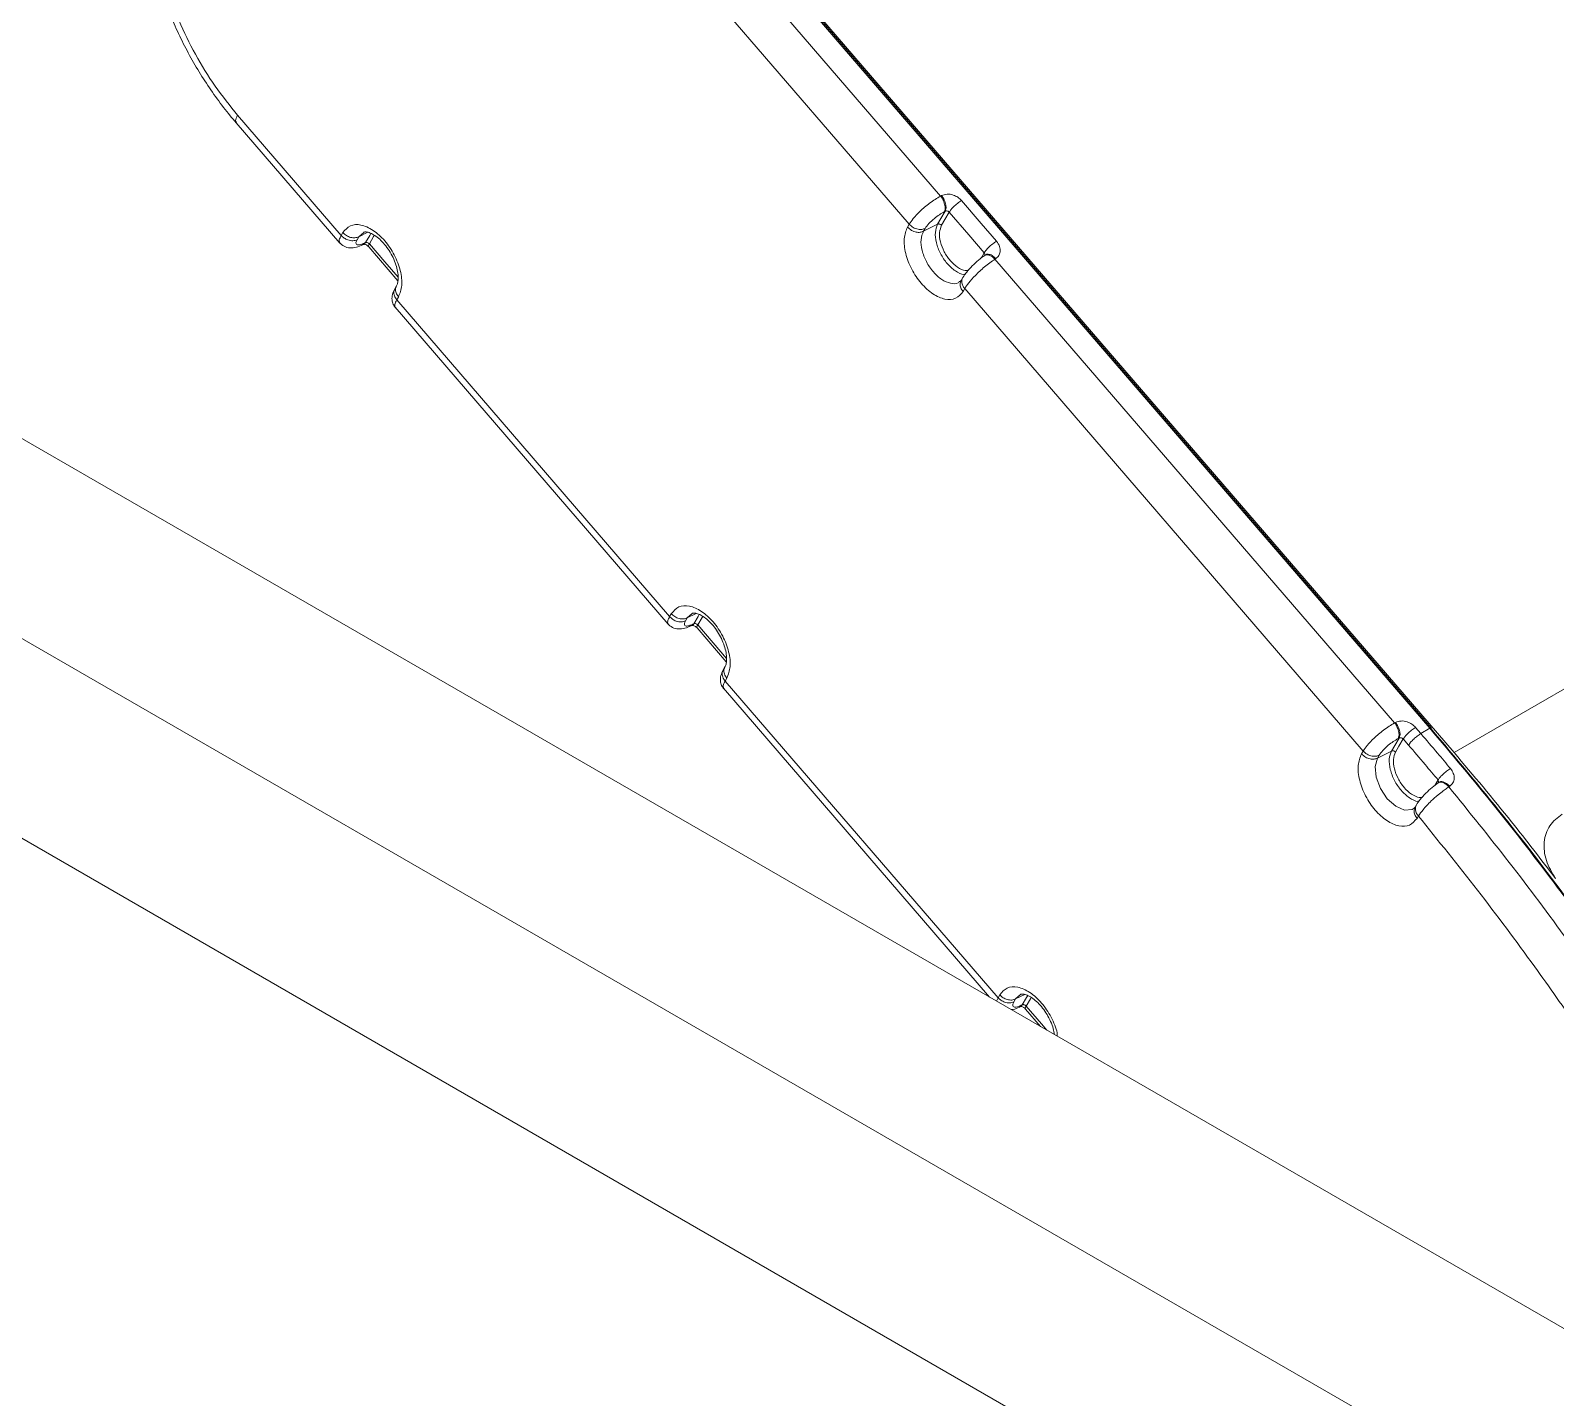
# Model space of a CAD drawing. Header units: millimetres. Extents: x 169 to 14583, y -399 to 10804.
# Drawn here: x 2466.2 to 2715.3, y 8039.8 to 8263.2 of the extents above; entities that cross this region are included whole.
import ezdxf

# ---------------------------------------------------------------- set-up
doc = ezdxf.new("R2010")
doc.units = ezdxf.units.MM
doc.header["$LTSCALE"] = 35

msp = doc.modelspace()

# ---------------------------------------------------------------- linework, layer by layer
at = {"color": 7, "linetype": 'Continuous', "lineweight": 18}
for p, q in [((2742.62, 8036.071), (1343.57, 8843.726)), ((2742.62, 8003.415), (1318.451, 8825.57)), ((2714.336, 7987.081), (2070.162, 8358.955)), ((2552.871, 8313.859), (2694.767, 8149.134)), ((2694.989, 8149.199), (2553.093, 8313.925)), ((2553.238, 8314.076), (2698.729, 8145.177)), ((2552.743, 8308.221), (2614.864, 8236.106)), ((2547.803, 8303.399), (2609.73, 8231.508)), ((2499.777, 8248.091), (2516.722, 8228.42)), ((2516.952, 8229.668), (2500.03, 8249.313)), ((2614.864, 8236.106), (2615.021, 8236.186)), ((2609.453, 8231.036), (2609.73, 8231.508)), ((2612.054, 8230.346), (2614.371, 8231.504)), ((2612.331, 8230.818), (2612.054, 8230.346)), ((2516.952, 8229.668), (2517.229, 8230.141)), ((2519.829, 8229.451), (2519.553, 8228.979)), ((2521.305, 8230.188), (2519.829, 8229.451)), ((2519.829, 8229.451), (2520.637, 8230.176)), ((2520.759, 8228.426), (2520.425, 8228.152)), ((2520.434, 8228.127), (2520.587, 8228.201)), ((2521.441, 8227.805), (2526.213, 8222.266)), ((2621.988, 8226.843), (2621.476, 8225.969)), ((2622.208, 8226.514), (2622.066, 8226.418)), ((2623.884, 8225.897), (2623.741, 8225.8)), ((2623.741, 8225.8), (2689.017, 8150.022)), ((2525.983, 8221.431), (2525.706, 8220.958)), ((2617.969, 8222.174), (2617.873, 8222.087)), ((2618.484, 8222.798), (2618.208, 8222.326)), ((2618.8, 8220.978), (2618.524, 8220.506)), ((2618.8, 8220.978), (2683.883, 8145.424)), ((2526.299, 8219.611), (2526.022, 8219.139)), ((2570.595, 8167.395), (2526.022, 8219.139)), ((2525.747, 8217.943), (2570.364, 8166.147)), ((2570.595, 8167.395), (2570.871, 8167.867)), ((2573.472, 8167.178), (2573.195, 8166.705)), ((2574.948, 8167.915), (2573.472, 8167.178)), ((2573.472, 8167.178), (2574.28, 8167.903)), ((2574.401, 8166.152), (2574.068, 8165.879)), ((2574.076, 8165.854), (2574.23, 8165.928)), ((2575.084, 8165.532), (2579.855, 8159.992)), ((2698.729, 8145.177), (2730.23, 8163.362)), ((2579.626, 8159.158), (2579.349, 8158.685)), ((2579.942, 8157.338), (2579.665, 8156.865)), ((2624.237, 8105.122), (2579.665, 8156.865)), ((2579.389, 8155.67), (2622.856, 8105.209)), ((2689.017, 8150.022), (2689.174, 8150.103)), ((2692.444, 8149.274), (2693.308, 8148.272)), ((2694.767, 8149.134), (2693.308, 8148.272)), ((2690.429, 8147.39), (2691.293, 8146.388)), ((2683.606, 8144.952), (2683.883, 8145.424)), ((2686.207, 8144.263), (2688.525, 8145.42)), ((2686.484, 8144.735), (2686.207, 8144.263)), ((2696.11, 8140.705), (2695.573, 8139.789)), ((2696.3, 8140.333), (2696.157, 8140.236)), ((2692.122, 8136.09), (2692.026, 8136.003)), ((2692.58, 8136.616), (2692.361, 8136.242)), ((2692.895, 8134.796), (2692.677, 8134.423)), ((2623.997, 8104.551), (2624.237, 8105.122)), ((2624.237, 8105.122), (2624.514, 8105.594)), ((2627.115, 8104.905), (2626.838, 8104.432)), ((2628.59, 8105.642), (2627.115, 8104.905)), ((2627.115, 8104.905), (2627.923, 8105.63)), ((2628.044, 8103.879), (2627.71, 8103.606)), ((2627.719, 8103.58), (2627.872, 8103.655)), ((2628.726, 8103.259), (2631.191, 8100.398))]:
    msp.add_line(p, q, dxfattribs=at)
at = {"color": 7, "linetype": 'Continuous', "lineweight": 18, "flags": 128}
for points in [[(2615.606, 8233.613), (2614.915, 8232.432), (2614.371, 8231.504)], [(2616.276, 8233.474), (2615.574, 8232.274), (2615.022, 8231.331)], [(2615.45, 8233.532), (2615.537, 8233.577), (2615.606, 8233.613)], [(2616.276, 8233.474), (2619.475, 8229.761), (2621.988, 8226.843)], [(2618.291, 8235.358), (2621.49, 8231.645), (2624.003, 8228.727)], [(2520.912, 8228.5), (2520.826, 8228.458), (2520.759, 8228.426)], [(2520.912, 8228.5), (2521.603, 8229.681), (2521.799, 8230.015)], [(2521.542, 8228.294), (2522.245, 8229.494), (2522.363, 8229.695)], [(2526.242, 8222.838), (2524.056, 8225.376), (2521.542, 8228.294)], [(2574.555, 8166.227), (2574.469, 8166.185), (2574.401, 8166.152)], [(2574.555, 8166.227), (2575.246, 8167.408), (2575.442, 8167.742)], [(2575.185, 8166.021), (2575.887, 8167.221), (2576.005, 8167.422)], [(2579.885, 8160.565), (2577.698, 8163.103), (2575.185, 8166.021)], [(2689.759, 8147.529), (2689.068, 8146.348), (2688.525, 8145.42)], [(2690.429, 8147.39), (2689.727, 8146.191), (2689.175, 8145.248)], [(2689.603, 8147.449), (2689.69, 8147.494), (2689.759, 8147.529)], [(2692.026, 8136.003), (2691.874, 8135.867), (2690.627, 8135.775), (2689.206, 8136.395), (2687.827, 8137.635), (2686.7, 8139.305), (2685.996, 8141.151), (2685.823, 8142.892), (2686.207, 8144.263), (2686.207, 8144.263)], [(2698.024, 8139.668), (2697.944, 8139.614), (2697.881, 8139.571)], [(2628.197, 8103.954), (2628.111, 8103.912), (2628.044, 8103.879)], [(2628.197, 8103.954), (2628.889, 8105.135), (2629.084, 8105.469)], [(2628.828, 8103.748), (2629.53, 8104.947), (2629.648, 8105.149)], [(2632.229, 8099.798), (2631.341, 8100.83), (2628.828, 8103.748)]]:
    msp.add_lwpolyline(points, dxfattribs=at)
at = {"color": 7, "linetype": 'Continuous', "lineweight": 18}
for points, knots in [([(2488.367, 8298.415), (2488.13, 8297.988), (2487.486, 8296.833), (2486.632, 8294.79), (2485.864, 8292.248), (2485.335, 8289.523), (2485.047, 8286.636), (2485.003, 8283.613), (2485.203, 8280.485), (2485.642, 8277.282), (2486.312, 8274.031), (2487.205, 8270.758), (2488.311, 8267.487), (2489.62, 8264.242), (2491.121, 8261.046), (2492.801, 8257.923), (2494.649, 8254.894), (2496.651, 8251.986), (2498.384, 8249.733), (2499.453, 8248.472), (2499.777, 8248.09)], [0, 0, 0, 0, 0.0330863, 0.0895526, 0.1467748, 0.2049891, 0.2639293, 0.3233044, 0.3828661, 0.4424075, 0.5018472, 0.5611573, 0.6203407, 0.6794177, 0.7384178, 0.7973757, 0.8563283, 0.9153084, 0.9743477, 1, 1, 1, 1]), ([(2500.03, 8249.313), (2498.773, 8250.868), (2496.26, 8253.978), (2493.038, 8259.24), (2490.355, 8264.742), (2488.317, 8270.364), (2486.992, 8275.886), (2486.404, 8281.148), (2486.566, 8285.984), (2487.417, 8290.343), (2488.57, 8292.679), (2489.146, 8293.847)], [0, 0, 0, 0, 0.1119974, 0.2239963, 0.3359922, 0.4479925, 0.5599873, 0.6699927, 0.7799935, 0.8899976, 1, 1, 1, 1]), ([(2499.842, 8248.144), (2499.766, 8248.223), (2499.576, 8248.422), (2499.859, 8248.978), (2500.03, 8249.313)], [0, 0, 0, 0, 0.3968484, 1, 1, 1, 1]), ([(2609.73, 8231.508), (2609.929, 8231.807), (2610.36, 8232.453), (2611.307, 8233.442), (2612.252, 8234.291), (2613.083, 8234.956), (2613.983, 8235.597), (2614.565, 8235.933), (2614.864, 8236.106)], [0, 0, 0, 0, 0.2006301, 0.4336991, 0.5629972, 0.7004831, 0.8461522, 1, 1, 1, 1]), ([(2614.864, 8236.106), (2615.026, 8235.865), (2615.351, 8235.382), (2615.58, 8234.602), (2615.615, 8233.954), (2615.505, 8233.673), (2615.45, 8233.532)], [0, 0, 0, 0, 0.2796194, 0.559239, 0.7796198, 1, 1, 1, 1]), ([(2615.021, 8236.186), (2615.312, 8236.289), (2615.894, 8236.494), (2616.869, 8236.331), (2617.705, 8235.936), (2618.096, 8235.551), (2618.291, 8235.358)], [0, 0, 0, 0, 0.2795266, 0.55982908, 0.77943378, 1, 1, 1, 1]), ([(2615.021, 8236.186), (2615.178, 8235.954), (2615.505, 8235.471), (2615.74, 8234.677), (2615.77, 8234.024), (2615.66, 8233.746), (2615.606, 8233.613)], [0, 0, 0, 0, 0.2702785, 0.5624247, 0.789719, 1, 1, 1, 1]), ([(2612.331, 8230.818), (2612.509, 8231.075), (2612.867, 8231.587), (2613.755, 8232.407), (2614.656, 8233.086), (2615.185, 8233.384), (2615.45, 8233.532)], [0, 0, 0, 0, 0.2795609, 0.5591668, 0.7795606, 1, 1, 1, 1]), ([(2615.606, 8233.613), (2615.667, 8233.637), (2615.788, 8233.686), (2615.988, 8233.662), (2616.158, 8233.589), (2616.237, 8233.512), (2616.276, 8233.474)], [0, 0, 0, 0, 0.2806426, 0.5605323, 0.7804392, 1, 1, 1, 1]), ([(2618.291, 8235.358), (2618.074, 8235.217), (2617.639, 8234.934), (2617.017, 8234.382), (2616.541, 8233.872), (2616.365, 8233.607), (2616.276, 8233.474)], [0, 0, 0, 0, 0.2796315, 0.559263, 0.7796316, 1, 1, 1, 1]), ([(2517.229, 8230.141), (2517.597, 8230.573), (2518.334, 8231.439), (2520.145, 8231.526), (2522.154, 8230.655), (2524.116, 8228.892), (2525.719, 8226.516), (2526.709, 8223.906), (2526.994, 8221.386), (2526.531, 8220.203), (2526.299, 8219.611)], [0, 0, 0, 0, 0.1250073, 0.2499983, 0.3749941, 0.4999965, 0.6249979, 0.7499938, 0.8749442, 1, 1, 1, 1]), ([(2618.524, 8220.506), (2618.155, 8220.073), (2617.419, 8219.207), (2615.608, 8219.121), (2613.599, 8219.992), (2611.637, 8221.755), (2610.034, 8224.131), (2609.044, 8226.741), (2608.758, 8229.261), (2609.222, 8230.444), (2609.453, 8231.036)], [0, 0, 0, 0, 0.1250073, 0.2499983, 0.3749941, 0.4999965, 0.6249979, 0.7499938, 0.8749442, 1, 1, 1, 1]), ([(2609.453, 8231.036), (2609.657, 8230.842), (2610.065, 8230.455), (2610.828, 8230.187), (2611.521, 8230.148), (2611.876, 8230.28), (2612.054, 8230.346)], [0, 0, 0, 0, 0.2796438, 0.5592878, 0.7796441, 1, 1, 1, 1]), ([(2609.73, 8231.508), (2609.928, 8231.319), (2610.339, 8230.928), (2611.115, 8230.655), (2611.813, 8230.623), (2612.163, 8230.755), (2612.331, 8230.818)], [0, 0, 0, 0, 0.2729855, 0.5648585, 0.7908094, 1, 1, 1, 1]), ([(2618.943, 8223.306), (2618.848, 8223.294), (2618.356, 8223.232), (2617.256, 8223.819), (2615.902, 8225.005), (2614.776, 8226.678), (2614.085, 8228.5), (2613.885, 8230.263), (2614.209, 8231.09), (2614.371, 8231.504)], [0, 0, 0, 0, 0.03872159, 0.19893471, 0.35914771, 0.5193607, 0.67957382, 0.83978696, 1, 1, 1, 1]), ([(2614.371, 8231.504), (2614.429, 8231.523), (2614.544, 8231.563), (2614.738, 8231.528), (2614.905, 8231.447), (2614.983, 8231.37), (2615.022, 8231.331)], [0, 0, 0, 0, 0.2796418, 0.5592872, 0.7796436, 1, 1, 1, 1]), ([(2615.022, 8231.331), (2614.876, 8230.959), (2614.584, 8230.214), (2614.764, 8228.627), (2615.387, 8226.985), (2616.399, 8225.481), (2617.623, 8224.399), (2618.718, 8223.853), (2619.251, 8223.94), (2619.431, 8223.97)], [0, 0, 0, 0, 0.1536228, 0.3072085, 0.4608091, 0.614415, 0.7680157, 0.9216215, 1, 1, 1, 1]), ([(2516.742, 8228.436), (2516.671, 8228.575), (2516.533, 8228.844), (2516.815, 8229.399), (2516.952, 8229.668)], [0, 0, 0, 0, 0.5147343, 1, 1, 1, 1]), ([(2516.646, 8228.512), (2516.883, 8228.28), (2517.365, 8227.808), (2518.375, 8227.59), (2519.422, 8227.697), (2520.104, 8227.987), (2520.439, 8228.129)], [0, 0, 0, 0, 0.2481592, 0.5046297, 0.7567286, 1, 1, 1, 1]), ([(2519.553, 8228.979), (2519.332, 8228.903), (2518.872, 8228.744), (2518.088, 8228.88), (2517.413, 8229.21), (2517.102, 8229.519), (2516.952, 8229.668)], [0, 0, 0, 0, 0.2688542, 0.5596592, 0.7873468, 1, 1, 1, 1]), ([(2520.759, 8228.426), (2520.461, 8228.302), (2519.865, 8228.055), (2519.413, 8228.139), (2519.302, 8228.46), (2519.469, 8228.806), (2519.553, 8228.979)], [0, 0, 0, 0, 0.2796963, 0.5593379, 0.7796715, 1, 1, 1, 1]), ([(2520.572, 8228.206), (2520.586, 8228.209), (2520.736, 8228.232), (2520.828, 8228.373), (2520.912, 8228.5)], [0, 0, 0, 0, 0.0921943, 1, 1, 1, 1]), ([(2520.592, 8228.204), (2520.633, 8228.215), (2520.716, 8228.239), (2520.931, 8228.189), (2521.193, 8228.055), (2521.356, 8227.891), (2521.44, 8227.806)], [0, 0, 0, 0, 0.2248265, 0.4652169, 0.7229944, 1, 1, 1, 1]), ([(2520.614, 8230.196), (2520.668, 8230.219), (2520.771, 8230.262), (2521.2, 8230.246), (2521.84, 8230.035), (2522.623, 8229.573), (2523.446, 8228.881), (2524.25, 8227.984), (2524.977, 8226.926), (2525.574, 8225.773), (2526.001, 8224.603), (2526.236, 8223.5), (2526.283, 8222.556), (2526.172, 8221.816), (2526.049, 8221.565), (2525.987, 8221.438)], [0, 0, 0, 0, 0.0823624, 0.1548467, 0.2322622, 0.3074057, 0.383184, 0.4604463, 0.5388929, 0.6178813, 0.6966153, 0.7742526, 0.8502381, 0.9245365, 1, 1, 1, 1]), ([(2521.542, 8228.294), (2521.492, 8228.343), (2521.39, 8228.441), (2521.205, 8228.517), (2521.038, 8228.538), (2520.954, 8228.513), (2520.912, 8228.5)], [0, 0, 0, 0, 0.2786609, 0.5580187, 0.7788012, 1, 1, 1, 1]), ([(2521.449, 8227.812), (2521.424, 8227.861), (2521.372, 8227.962), (2521.485, 8228.182), (2521.542, 8228.294)], [0, 0, 0, 0, 0.4945019, 1, 1, 1, 1]), ([(2617.873, 8222.087), (2617.823, 8222.039), (2617.489, 8221.712), (2616.48, 8221.774), (2615.052, 8222.363), (2613.629, 8223.647), (2612.473, 8225.359), (2611.758, 8227.245), (2611.552, 8229.065), (2611.887, 8229.919), (2612.054, 8230.346)], [0, 0, 0, 0, 0.0239668, 0.1634001, 0.3028334, 0.4422668, 0.5817001, 0.7211334, 0.8605667, 1, 1, 1, 1]), ([(2624.003, 8228.727), (2623.793, 8228.59), (2623.355, 8228.307), (2622.723, 8227.746), (2622.245, 8227.231), (2622.072, 8226.969), (2621.988, 8226.843)], [0, 0, 0, 0, 0.2716166, 0.5636342, 0.7902637, 1, 1, 1, 1]), ([(2624.003, 8228.727), (2624.195, 8228.449), (2624.58, 8227.892), (2624.64, 8227.036), (2624.399, 8226.34), (2624.056, 8226.045), (2623.884, 8225.897)], [0, 0, 0, 0, 0.27933447, 0.55960004, 0.77929182, 1, 1, 1, 1]), ([(2622.058, 8226.414), (2621.727, 8226.172), (2621.062, 8225.687), (2620.003, 8224.699), (2619.059, 8223.667), (2618.677, 8223.089), (2618.485, 8222.799)], [0, 0, 0, 0, 0.2474001, 0.4965262, 0.7473872, 1, 1, 1, 1]), ([(2623.741, 8225.8), (2623.457, 8225.61), (2622.906, 8225.239), (2622.045, 8224.553), (2621.247, 8223.849), (2620.336, 8222.96), (2619.422, 8221.934), (2618.997, 8221.281), (2618.8, 8220.978)], [0, 0, 0, 0, 0.1538413, 0.2995057, 0.4369888, 0.566286, 0.7993587, 1, 1, 1, 1]), ([(2621.988, 8226.843), (2622.026, 8226.787), (2622.101, 8226.675), (2622.116, 8226.519), (2622.083, 8226.444), (2622.074, 8226.424)], [0, 0, 0, 0, 0.420728, 0.8425084, 1, 1, 1, 1]), ([(2622.081, 8226.382), (2622.115, 8226.415), (2622.27, 8226.565), (2622.706, 8226.503), (2623.257, 8226.256), (2623.58, 8225.952), (2623.741, 8225.8)], [0, 0, 0, 0, 0.0988196, 0.4486176, 0.7243091, 1, 1, 1, 1]), ([(2623.884, 8225.897), (2623.676, 8226.086), (2623.261, 8226.463), (2622.669, 8226.633), (2622.292, 8226.603), (2622.177, 8226.476), (2622.151, 8226.449)], [0, 0, 0, 0, 0.3321284, 0.6642568, 0.9260221, 1, 1, 1, 1]), ([(2525.707, 8220.959), (2525.558, 8220.654), (2525.267, 8220.057), (2525.204, 8219.174), (2525.379, 8218.425), (2525.684, 8218.036), (2525.822, 8217.859)], [0, 0, 0, 0, 0.28368673, 0.55494767, 0.79756581, 1, 1, 1, 1]), ([(2526.022, 8219.139), (2525.873, 8219.354), (2525.564, 8219.8), (2525.489, 8220.474), (2525.655, 8220.817), (2525.72, 8220.952)], [0, 0, 0, 0, 0.3607078, 0.7463726, 1, 1, 1, 1]), ([(2526.299, 8219.611), (2526.146, 8219.832), (2525.841, 8220.275), (2525.77, 8220.943), (2525.926, 8221.28), (2525.99, 8221.419)], [0, 0, 0, 0, 0.3712486, 0.7424975, 1, 1, 1, 1]), ([(2618.212, 8222.333), (2618.182, 8222.288), (2618.105, 8222.17), (2618.051, 8222.139), (2618.018, 8222.12)], [0, 0, 0, 0, 0.3860961, 1, 1, 1, 1]), ([(2618.497, 8222.79), (2618.482, 8222.775), (2618.311, 8222.592), (2618.288, 8222.111), (2618.425, 8221.489), (2618.678, 8221.145), (2618.8, 8220.978)], [0, 0, 0, 0, 0.0345904, 0.4185713, 0.7192114, 1, 1, 1, 1]), ([(2526.022, 8219.139), (2525.883, 8218.872), (2525.595, 8218.323), (2525.708, 8218.083), (2525.767, 8217.959)], [0, 0, 0, 0, 0.4852387, 1, 1, 1, 1]), ([(2570.871, 8167.867), (2571.24, 8168.3), (2571.976, 8169.166), (2573.787, 8169.252), (2575.796, 8168.382), (2577.758, 8166.619), (2579.361, 8164.243), (2580.351, 8161.633), (2580.637, 8159.112), (2580.173, 8157.93), (2579.942, 8157.338)], [0, 0, 0, 0, 0.1250073, 0.2499983, 0.3749941, 0.4999965, 0.6249979, 0.7499938, 0.8749442, 1, 1, 1, 1]), ([(2570.384, 8166.163), (2570.313, 8166.301), (2570.175, 8166.57), (2570.458, 8167.126), (2570.595, 8167.395)], [0, 0, 0, 0, 0.51473425, 1, 1, 1, 1]), ([(2570.289, 8166.239), (2570.526, 8166.007), (2571.008, 8165.535), (2572.018, 8165.317), (2573.065, 8165.424), (2573.747, 8165.714), (2574.082, 8165.856)], [0, 0, 0, 0, 0.2481592, 0.5046297, 0.7567286, 1, 1, 1, 1]), ([(2573.195, 8166.705), (2572.975, 8166.629), (2572.515, 8166.471), (2571.731, 8166.607), (2571.056, 8166.937), (2570.745, 8167.246), (2570.595, 8167.395)], [0, 0, 0, 0, 0.2688542, 0.5596592, 0.7873468, 1, 1, 1, 1]), ([(2574.401, 8166.152), (2574.103, 8166.029), (2573.507, 8165.782), (2573.055, 8165.866), (2572.945, 8166.187), (2573.112, 8166.533), (2573.195, 8166.705)], [0, 0, 0, 0, 0.2796963, 0.5593379, 0.7796715, 1, 1, 1, 1]), ([(2574.215, 8165.933), (2574.228, 8165.935), (2574.378, 8165.959), (2574.471, 8166.1), (2574.555, 8166.227)], [0, 0, 0, 0, 0.09219432, 1, 1, 1, 1]), ([(2574.235, 8165.931), (2574.275, 8165.942), (2574.359, 8165.966), (2574.574, 8165.916), (2574.836, 8165.782), (2574.999, 8165.618), (2575.083, 8165.533)], [0, 0, 0, 0, 0.2248265, 0.4652169, 0.7229944, 1, 1, 1, 1]), ([(2574.256, 8167.923), (2574.311, 8167.946), (2574.413, 8167.989), (2574.843, 8167.973), (2575.483, 8167.762), (2576.266, 8167.3), (2577.088, 8166.608), (2577.892, 8165.711), (2578.619, 8164.653), (2579.216, 8163.5), (2579.643, 8162.329), (2579.878, 8161.227), (2579.925, 8160.283), (2579.814, 8159.543), (2579.692, 8159.292), (2579.63, 8159.165)], [0, 0, 0, 0, 0.0823624, 0.1548467, 0.2322622, 0.3074057, 0.383184, 0.4604463, 0.5388929, 0.6178813, 0.6966153, 0.7742526, 0.8502381, 0.9245365, 1, 1, 1, 1]), ([(2575.185, 8166.021), (2575.134, 8166.07), (2575.033, 8166.168), (2574.847, 8166.244), (2574.681, 8166.265), (2574.597, 8166.239), (2574.555, 8166.227)], [0, 0, 0, 0, 0.2786609, 0.5580187, 0.7788012, 1, 1, 1, 1]), ([(2575.092, 8165.539), (2575.066, 8165.588), (2575.015, 8165.689), (2575.128, 8165.909), (2575.185, 8166.021)], [0, 0, 0, 0, 0.4945019, 1, 1, 1, 1]), ([(2579.349, 8158.686), (2579.201, 8158.381), (2578.91, 8157.784), (2578.847, 8156.901), (2579.021, 8156.152), (2579.326, 8155.763), (2579.465, 8155.586)], [0, 0, 0, 0, 0.2836867, 0.5549477, 0.7975658, 1, 1, 1, 1]), ([(2579.665, 8156.865), (2579.516, 8157.081), (2579.207, 8157.527), (2579.132, 8158.201), (2579.297, 8158.543), (2579.363, 8158.679)], [0, 0, 0, 0, 0.3607078, 0.7463726, 1, 1, 1, 1]), ([(2579.942, 8157.338), (2579.789, 8157.559), (2579.484, 8158.002), (2579.412, 8158.669), (2579.568, 8159.007), (2579.632, 8159.145)], [0, 0, 0, 0, 0.3712486, 0.7424975, 1, 1, 1, 1]), ([(2579.665, 8156.865), (2579.526, 8156.599), (2579.238, 8156.05), (2579.351, 8155.809), (2579.409, 8155.686)], [0, 0, 0, 0, 0.4852387, 1, 1, 1, 1]), ([(2683.883, 8145.424), (2684.082, 8145.723), (2684.513, 8146.37), (2685.46, 8147.359), (2686.405, 8148.208), (2687.236, 8148.873), (2688.136, 8149.513), (2688.718, 8149.849), (2689.017, 8150.022)], [0, 0, 0, 0, 0.2006301, 0.4336991, 0.5629972, 0.7004831, 0.8461522, 1, 1, 1, 1]), ([(2689.017, 8150.022), (2689.179, 8149.781), (2689.504, 8149.299), (2689.733, 8148.518), (2689.768, 8147.871), (2689.658, 8147.589), (2689.603, 8147.449)], [0, 0, 0, 0, 0.2796194, 0.559239, 0.7796198, 1, 1, 1, 1]), ([(2689.174, 8150.103), (2689.465, 8150.205), (2690.048, 8150.411), (2691.022, 8150.247), (2691.858, 8149.852), (2692.249, 8149.467), (2692.444, 8149.274)], [0, 0, 0, 0, 0.2795266, 0.5598291, 0.7794338, 1, 1, 1, 1]), ([(2689.174, 8150.103), (2689.331, 8149.87), (2689.658, 8149.387), (2689.894, 8148.593), (2689.923, 8147.94), (2689.813, 8147.663), (2689.759, 8147.529)], [0, 0, 0, 0, 0.2702785, 0.5624247, 0.789719, 1, 1, 1, 1]), ([(2692.444, 8149.274), (2692.227, 8149.133), (2691.792, 8148.85), (2691.17, 8148.298), (2690.694, 8147.789), (2690.518, 8147.523), (2690.429, 8147.39)], [0, 0, 0, 0, 0.2796315, 0.559263, 0.7796316, 1, 1, 1, 1]), ([(2694.983, 8149.195), (2694.982, 8149.198), (2694.973, 8149.217), (2694.9, 8149.203), (2694.811, 8149.157), (2694.767, 8149.134)], [0, 0, 0, 0, 0.09857885, 0.54928943, 1, 1, 1, 1]), ([(2694.97, 8149.071), (2694.987, 8149.105), (2695.018, 8149.166), (2694.994, 8149.186), (2694.983, 8149.195)], [0, 0, 0, 0, 0.56139366, 1, 1, 1, 1]), ([(2694.97, 8149.071), (2698.937, 8144.36), (2706.869, 8134.942), (2717.408, 8121.094), (2726.82, 8107.961), (2732.298, 8099.677), (2735.038, 8095.533)], [0, 0, 0, 0, 0.2800925, 0.5599592, 0.7798938, 1, 1, 1, 1]), ([(2686.484, 8144.735), (2686.662, 8144.991), (2687.02, 8145.503), (2687.908, 8146.323), (2688.809, 8147.003), (2689.338, 8147.3), (2689.603, 8147.449)], [0, 0, 0, 0, 0.2795609, 0.5591668, 0.7795606, 1, 1, 1, 1]), ([(2689.759, 8147.529), (2689.82, 8147.554), (2689.941, 8147.603), (2690.141, 8147.579), (2690.311, 8147.505), (2690.39, 8147.429), (2690.429, 8147.39)], [0, 0, 0, 0, 0.2806426, 0.5605323, 0.7804392, 1, 1, 1, 1]), ([(2691.293, 8146.388), (2692.196, 8145.334), (2693.81, 8143.453), (2695.407, 8141.545), (2696.11, 8140.705)], [0, 0, 0, 0, 0.55999918, 1, 1, 1, 1]), ([(2693.308, 8148.272), (2694.217, 8147.211), (2695.842, 8145.317), (2697.449, 8143.396), (2698.157, 8142.551)], [0, 0, 0, 0, 0.5599992, 1, 1, 1, 1]), ([(2692.677, 8134.423), (2692.308, 8133.99), (2691.572, 8133.124), (2689.761, 8133.037), (2687.752, 8133.908), (2685.79, 8135.671), (2684.187, 8138.047), (2683.197, 8140.657), (2682.911, 8143.178), (2683.375, 8144.36), (2683.606, 8144.952)], [0, 0, 0, 0, 0.1250073, 0.2499983, 0.3749941, 0.4999965, 0.6249979, 0.7499938, 0.8749442, 1, 1, 1, 1]), ([(2683.606, 8144.952), (2683.81, 8144.759), (2684.218, 8144.372), (2684.981, 8144.104), (2685.674, 8144.065), (2686.029, 8144.197), (2686.207, 8144.263)], [0, 0, 0, 0, 0.2796438, 0.5592878, 0.7796441, 1, 1, 1, 1]), ([(2683.883, 8145.424), (2684.082, 8145.235), (2684.492, 8144.844), (2685.268, 8144.571), (2685.966, 8144.54), (2686.316, 8144.672), (2686.484, 8144.735)], [0, 0, 0, 0, 0.2729855, 0.5648585, 0.7908094, 1, 1, 1, 1]), ([(2692.958, 8137.212), (2692.907, 8137.207), (2692.458, 8137.16), (2691.407, 8137.743), (2690.056, 8138.919), (2688.929, 8140.595), (2688.238, 8142.417), (2688.038, 8144.18), (2688.362, 8145.007), (2688.525, 8145.42)], [0, 0, 0, 0, 0.0207121, 0.1839268, 0.3471413, 0.5103559, 0.6735706, 0.8367854, 1, 1, 1, 1]), ([(2688.525, 8145.42), (2688.582, 8145.44), (2688.697, 8145.479), (2688.891, 8145.444), (2689.058, 8145.364), (2689.136, 8145.287), (2689.175, 8145.248)], [0, 0, 0, 0, 0.2796418, 0.5592872, 0.7796436, 1, 1, 1, 1]), ([(2689.175, 8145.248), (2689.029, 8144.875), (2688.737, 8144.13), (2688.917, 8142.543), (2689.54, 8140.901), (2690.552, 8139.398), (2691.776, 8138.314), (2692.882, 8137.766), (2693.425, 8137.857), (2693.615, 8137.889)], [0, 0, 0, 0, 0.1529646, 0.3058925, 0.4588351, 0.6117829, 0.7647255, 0.9176734, 1, 1, 1, 1]), ([(2698.729, 8145.177), (2701.892, 8141.435), (2707.54, 8134.752), (2712.93, 8127.703), (2715.301, 8124.601)], [0, 0, 0, 0, 0.5599856, 1, 1, 1, 1]), ([(2698.157, 8142.551), (2697.944, 8142.415), (2697.504, 8142.132), (2696.862, 8141.58), (2696.376, 8141.079), (2696.196, 8140.826), (2696.11, 8140.705)], [0, 0, 0, 0, 0.2730315, 0.5654073, 0.7914378, 1, 1, 1, 1]), ([(2698.157, 8142.551), (2698.331, 8142.298), (2698.678, 8141.791), (2698.795, 8140.951), (2698.601, 8140.182), (2698.216, 8139.839), (2698.024, 8139.668)], [0, 0, 0, 0, 0.25133949, 0.50238729, 0.75197739, 1, 1, 1, 1]), ([(2696.157, 8140.236), (2695.825, 8139.994), (2695.159, 8139.507), (2694.098, 8138.516), (2693.153, 8137.482), (2692.77, 8136.904), (2692.578, 8136.613)], [0, 0, 0, 0, 0.2474426, 0.4965741, 0.7474139, 1, 1, 1, 1]), ([(2697.881, 8139.571), (2697.775, 8139.502), (2697.483, 8139.31), (2696.894, 8138.887), (2696.025, 8138.2), (2695.086, 8137.36), (2694.268, 8136.533), (2693.488, 8135.662), (2693.125, 8135.131), (2692.895, 8134.796)], [0, 0, 0, 0, 0.0586311, 0.1616603, 0.3089669, 0.5003777, 0.6440489, 0.7753578, 1, 1, 1, 1]), ([(2696.11, 8140.705), (2696.144, 8140.645), (2696.213, 8140.522), (2696.222, 8140.36), (2696.19, 8140.286), (2696.182, 8140.269)], [0, 0, 0, 0, 0.4361202, 0.8754996, 1, 1, 1, 1]), ([(2696.162, 8140.228), (2696.257, 8140.271), (2696.462, 8140.363), (2696.9, 8140.291), (2697.405, 8140.039), (2697.727, 8139.723), (2697.881, 8139.571)], [0, 0, 0, 0, 0.2104297, 0.4559019, 0.7390059, 1, 1, 1, 1]), ([(2698.024, 8139.668), (2697.895, 8139.797), (2697.628, 8140.065), (2697.177, 8140.334), (2696.72, 8140.451), (2696.385, 8140.425), (2696.267, 8140.294), (2696.243, 8140.268)], [0, 0, 0, 0, 0.2078158, 0.4322365, 0.6641379, 0.9315899, 1, 1, 1, 1]), ([(2697.881, 8139.571), (2701.195, 8135.479), (2707.823, 8127.295), (2716.673, 8115.389), (2724.608, 8104.152), (2729.257, 8097.102), (2731.582, 8093.578)], [0, 0, 0, 0, 0.2799943, 0.5599886, 0.7799943, 1, 1, 1, 1]), ([(2692.365, 8136.25), (2692.335, 8136.204), (2692.258, 8136.086), (2692.204, 8136.055), (2692.171, 8136.036)], [0, 0, 0, 0, 0.3860961, 1, 1, 1, 1]), ([(2692.589, 8136.605), (2692.576, 8136.592), (2692.407, 8136.411), (2692.383, 8135.932), (2692.519, 8135.309), (2692.773, 8134.963), (2692.895, 8134.796)], [0, 0, 0, 0, 0.0306975, 0.4150134, 0.7170606, 1, 1, 1, 1]), ([(2692.895, 8134.796), (2696.138, 8130.788), (2702.623, 8122.772), (2711.283, 8111.114), (2719.049, 8100.113), (2723.6, 8093.212), (2725.876, 8089.761)], [0, 0, 0, 0, 0.27999413, 0.55998875, 0.77999448, 1, 1, 1, 1]), ([(2715.301, 8124.601), (2714.724, 8125.566), (2713.566, 8127.504), (2713.284, 8130.609), (2714.153, 8133.384), (2715.645, 8134.542), (2716.393, 8135.123)], [0, 0, 0, 0, 0.2479051, 0.497574, 0.7480467, 1, 1, 1, 1]), ([(2624.514, 8105.594), (2624.882, 8106.027), (2625.619, 8106.893), (2627.431, 8106.979), (2629.436, 8106.11), (2631.412, 8104.341), (2632.962, 8101.988), (2633.846, 8099.982), (2633.919, 8099), (2633.932, 8098.815)], [0, 0, 0, 0, 0.1604785, 0.3209359, 0.4813996, 0.6418719, 0.8023428, 0.9628065, 1, 1, 1, 1]), ([(2626.838, 8104.432), (2626.617, 8104.356), (2626.158, 8104.198), (2625.373, 8104.334), (2624.698, 8104.663), (2624.387, 8104.973), (2624.237, 8105.122)], [0, 0, 0, 0, 0.26885417, 0.55965925, 0.78734684, 1, 1, 1, 1]), ([(2626.384, 8103.173), (2626.495, 8103.181), (2626.942, 8103.214), (2627.389, 8103.425), (2627.724, 8103.583)], [0, 0, 0, 0, 0.2491964, 1, 1, 1, 1]), ([(2628.044, 8103.879), (2627.746, 8103.756), (2627.15, 8103.509), (2626.698, 8103.592), (2626.587, 8103.914), (2626.754, 8104.259), (2626.838, 8104.432)], [0, 0, 0, 0, 0.2796963, 0.5593379, 0.7796715, 1, 1, 1, 1]), ([(2627.857, 8103.66), (2627.871, 8103.662), (2628.021, 8103.686), (2628.113, 8103.826), (2628.197, 8103.954)], [0, 0, 0, 0, 0.0921943, 1, 1, 1, 1]), ([(2627.878, 8103.657), (2627.918, 8103.669), (2628.002, 8103.693), (2628.217, 8103.642), (2628.478, 8103.508), (2628.641, 8103.344), (2628.726, 8103.26)], [0, 0, 0, 0, 0.2248265, 0.4652169, 0.7229944, 1, 1, 1, 1]), ([(2627.899, 8105.65), (2627.954, 8105.673), (2628.056, 8105.716), (2628.486, 8105.7), (2629.125, 8105.489), (2629.909, 8105.026), (2630.731, 8104.335), (2631.535, 8103.438), (2632.263, 8102.38), (2632.856, 8101.228), (2633.281, 8100.09), (2633.407, 8099.405), (2633.466, 8099.084)], [0, 0, 0, 0, 0.1075142, 0.2021338, 0.3031904, 0.4012813, 0.5002008, 0.6010574, 0.7034601, 0.80657, 0.9093478, 1, 1, 1, 1]), ([(2628.828, 8103.748), (2628.777, 8103.797), (2628.675, 8103.895), (2628.49, 8103.971), (2628.323, 8103.991), (2628.239, 8103.966), (2628.197, 8103.954)], [0, 0, 0, 0, 0.27866085, 0.55801875, 0.77880124, 1, 1, 1, 1]), ([(2628.734, 8103.265), (2628.709, 8103.315), (2628.657, 8103.416), (2628.77, 8103.636), (2628.828, 8103.748)], [0, 0, 0, 0, 0.4945019, 1, 1, 1, 1])]:
    msp.add_open_spline(points, degree=3, knots=knots, dxfattribs=at)
for points in [[(2517.229, 8230.141), (2517.408, 8229.966), (2517.768, 8229.618), (2518.483, 8229.321), (2519.218, 8229.234), (2519.625, 8229.379), (2519.829, 8229.451)], [(2618.524, 8220.506), (2618.385, 8220.702), (2618.107, 8221.095), (2617.988, 8221.757), (2618.129, 8222.126), (2618.2, 8222.311)], [(2570.871, 8167.867), (2571.051, 8167.693), (2571.41, 8167.345), (2572.125, 8167.048), (2572.86, 8166.961), (2573.268, 8167.105), (2573.472, 8167.178)], [(2694.767, 8149.134), (2698.317, 8144.928), (2705.418, 8136.516), (2715.637, 8123.267), (2725.534, 8109.638), (2731.779, 8100.217), (2734.902, 8095.507)], [(2693.308, 8148.272), (2693.115, 8148.148), (2692.729, 8147.899), (2692.126, 8147.384), (2691.601, 8146.845), (2691.396, 8146.54), (2691.293, 8146.388)], [(2692.677, 8134.423), (2692.538, 8134.619), (2692.26, 8135.011), (2692.141, 8135.673), (2692.282, 8136.043), (2692.353, 8136.228)], [(2624.514, 8105.594), (2624.694, 8105.42), (2625.053, 8105.072), (2625.768, 8104.775), (2626.503, 8104.687), (2626.911, 8104.832), (2627.115, 8104.905)]]:
    msp.add_open_spline(points, degree=3, dxfattribs=at)

doc.saveas('drawing.dxf')
